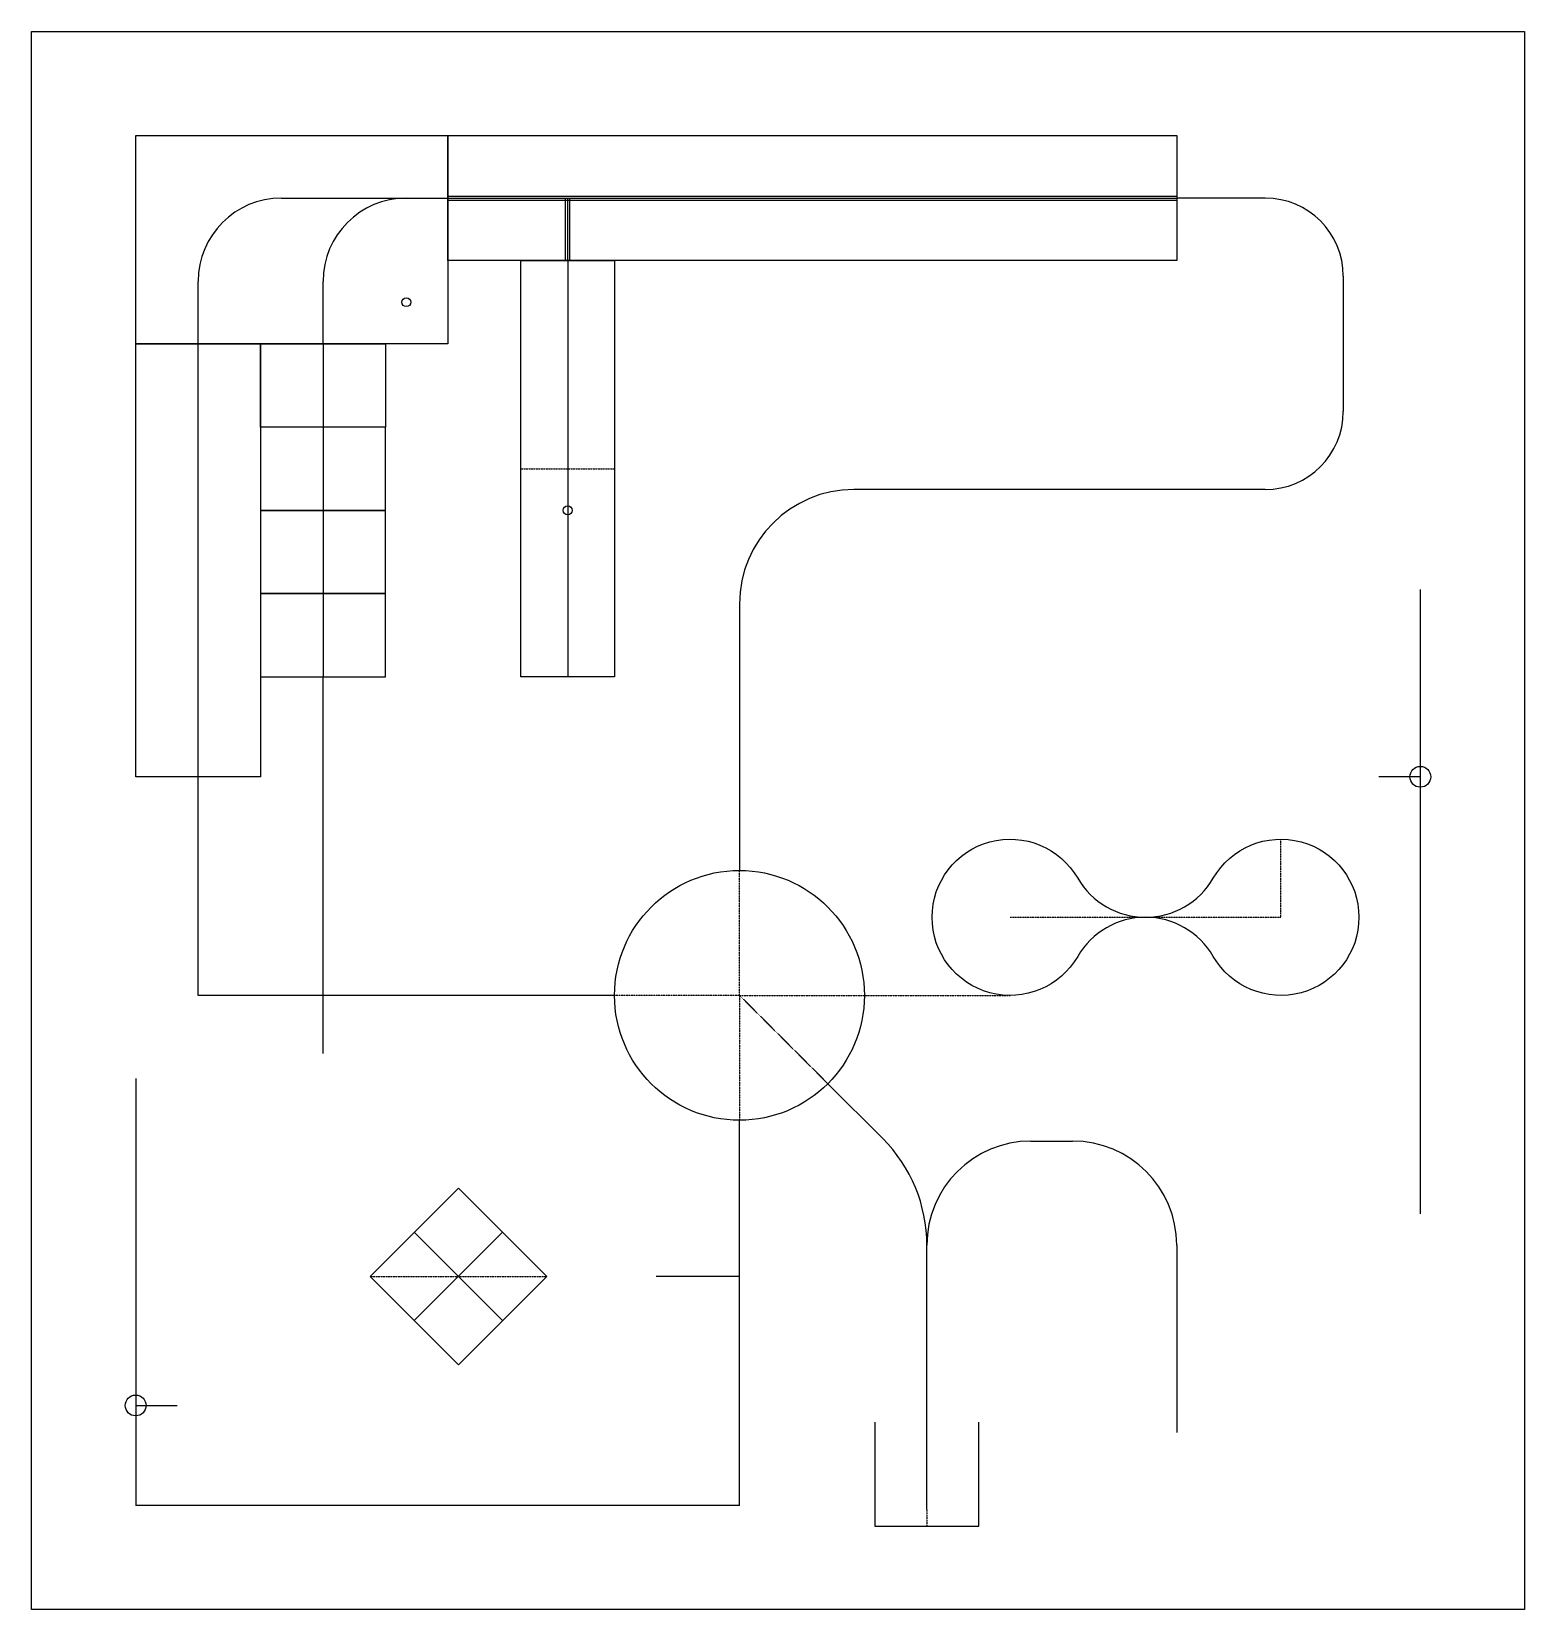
# Model space of a CAD drawing. Header units: millimetres. Extents: x -2050 to 5120, y -1600 to 5980.
import ezdxf

# ---------------------------------------------------------------- set-up
doc = ezdxf.new("R2010")
doc.units = ezdxf.units.MM
doc.linetypes.add('DASHED', pattern=[0.75, 0.5, -0.25])
doc.layers.get('0').update_dxf_attribs({"linetype": 'CONTINUOUS'})

msp = doc.modelspace()

# ---------------------------------------------------------------- linework, layer by layer
for p, q in [((-850, 5180), (-50, 5180)), ((-50, 5190), (3450, 5190)), ((-50, 5180), (3450, 5180)), ((-50, 5170), (3450, 5170)), ((515, 4880), (515, 5180)), ((525, 4880), (525, 5180)), ((535, 4880), (535, 5180)), ((3875, 5180), (3450, 5180)), ((525, 4880), (525, 2880)), ((-1250, 4480), (-1250, 4780)), ((-650, 4480), (-650, 4780)), ((4250, 4805), (4250, 4155)), ((-1250, 2400), (-1250, 4480)), ((-650, 4480), (-650, 4080)), ((-650, 4080), (-650, 3680)), ((3875, 3780), (1900, 3780)), ((-650, 3680), (-650, 3280)), ((-650, 3280), (-650, 2880)), ((4620, 3300), (4620, 300)), ((1350, 3230), (1350, 1950)), ((-650, 1070), (-650, 2880)), ((-1250, 1350), (-1250, 2400)), ((4620, 2400), (4420, 2400)), ((750, 1350), (-1250, 1350)), ((-1550, 950), (-1550, -1100)), ((1774.3, 925.7), (2037.9, 662.1)), ((1350, -800), (1350, 750)), ((2750, 650), (2950, 650)), ((-212.1, 212.1), (212.1, -212.1)), ((212.1, 212.1), (-212.1, -212.1)), ((2250, -1120), (2250, 150)), ((3450, 150), (3450, -750)), ((1350, 0), (950, 0)), ((-1550, -620), (-1350, -620)), ((2000, -700), (2000, -1200)), ((2500, -1200), (2500, -700)), ((1350, -1100), (1350, -800)), ((1350, -1100), (-1550, -1100)), ((2000, -1200), (2500, -1200))]:
    msp.add_line(p, q)
at = {"linetype": 'DASHED'}
for p, q in [((300, 3880), (750, 3880)), ((3950, 1725), (3950, 2100)), ((1350, 1350), (1350, 1950)), ((2650, 1725), (3950, 1725)), ((1350, 1350), (750, 1350)), ((1350, 1350), (1350, 750)), ((1350, 1350), (1774.3, 925.7)), ((1350, 1350), (2650, 1350)), ((-424.3, 0), (424.3, 0)), ((2250, -1120), (2250, -1200))]:
    msp.add_line(p, q, dxfattribs=at)
for points in [[(-2050, 5980), (5120, 5980), (5120, -1600), (-2050, -1600)], [(-1550, 5480), (-50, 5480), (3450, 5480), (3450, 4880), (-50, 4880), (-50, 5480), (-50, 4480), (-1550, 4480)], [(300, 4880), (750, 4880), (750, 2880), (300, 2880)], [(-1550, 4480), (-950, 4480), (-350, 4480), (-350, 4080), (-950, 4080), (-950, 3680), (-350, 3680), (-950, 3680), (-950, 3280), (-950, 2880), (-350, 2880), (-350, 3280), (-350, 3680), (-350, 4080), (-950, 4080), (-950, 4480), (-950, 2400), (-1550, 2400)], [(-950, 3280), (-350, 3280)], [(-424.3, 0), (0, 424.3), (424.3, 0), (0, -424.3)]]:
    msp.add_lwpolyline(points, close=True)
msp.add_lwpolyline([(2974.6, 1912.7, 0.576923), (3625.4, 1912.7, -3.727273), (3625.4, 1537.3, 0.576923), (2974.6, 1537.3, -3.727273)], format="xyb", close=True)
for centre, radius in [((-250, 4680), 21.5), ((525, 3680), 21.5), ((4620, 2400), 50), ((1350, 1350), 600), ((-1550, -620), 50)]:
    msp.add_circle(centre, radius)
for centre, radius, start, end in [((-850, 4780), 400, 90, 180), ((-250, 4780), 400, 90, 180), ((3875, 4805), 375, 0, 90), ((3875, 4155), 375, -90, 0), ((1900, 3230), 550, 90, 180), ((1525.7, 150), 724.3, 0, 45), ((2750, 150), 500, 90, 180), ((2950, 150), 500, 0, 90)]:
    msp.add_arc(centre, radius, start, end)
for p in [(1950, 1350), (0, 0), (0, 0)]:
    msp.add_point(p)

doc.saveas('drawing.dxf')
